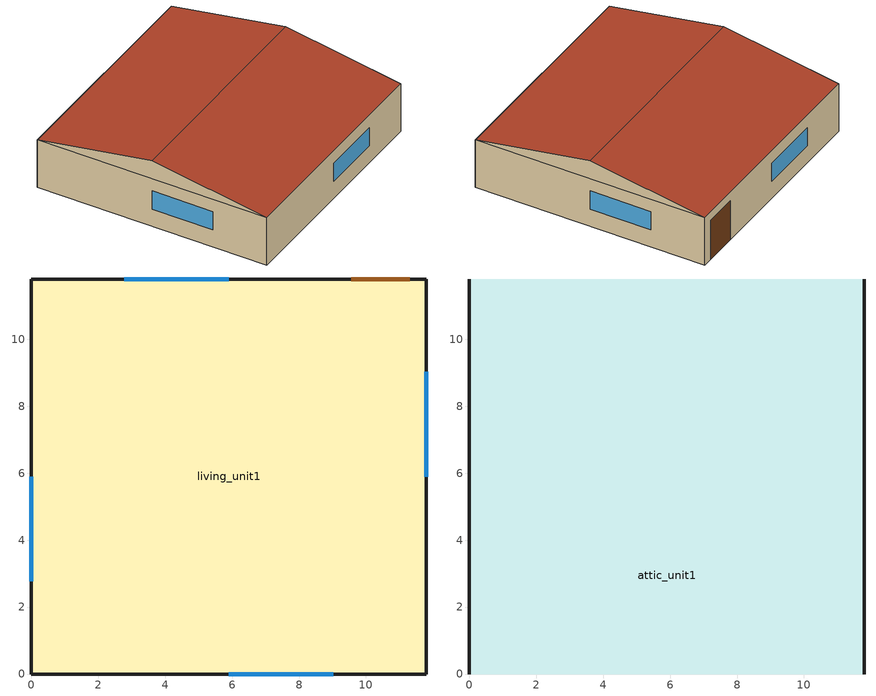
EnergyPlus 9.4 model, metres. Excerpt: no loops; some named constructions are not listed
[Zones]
living_unit1
 floor ground (Interior Floor): 0,0 0,11.8 11.8,11.8 11.8,0 z0.12
 wall outside (Exterior Wall): 0,0 11.8,0 11.8,11.8 0,11.8 0,0 z0.12:2.7
 window (Exterior Window): 5.9,0 9.03,0 / 5.9,11.8 2.78,11.8 / 11.8,5.9 11.8,9.03 / 0,5.9 0,2.78 z1.04:2.04
 door (Exterior Door): 11.3,11.8 9.56,11.8 z0.12:2.26
 ceiling to attic_unit1 (Interior Ceiling): 0,0 11.8,0 11.8,11.8 0,11.8 z2.7
attic_unit1
 wall outside (Gable_end): 11.8,0,2.7 11.8,11.8,2.7 11.8,5.9,3.7; 0,11.8,2.7 0,0,2.7 0,5.9,3.7
 roof outside (Exterior Roof): 0,0,2.7 11.8,0,2.7 11.8,5.9,3.7 0,5.9,3.7; 11.8,11.8,2.7 0,11.8,2.7 0,5.9,3.7 11.8,5.9,3.7
[Schedule:Day:List]
Week35Day3CooktopSch; Week39Day0CooktopSch; Week41Day1CooktopSch: No, 15, 0, 0, 0, 0, 0, 0, 0, 0, 0, 0, 0, 0, 0, 0, 0, 0, 0, 0, 0, 0, 0, 0, 0, 0, 0, 0, 0, 0, 0, 0, 0, 0, 0, 0, 0, 0, 0, 0, 0, 0, 0, 0, 0, 0, 0, 0, 0, 0, 0, 0, 0, 0, 0, 0, 0, 0, 0, 0, 0, 0, 0, 0, 0, 0, 0, 0, 0, 1, 0, 0, 0, 0, 0, 0, 0, 0, 0, 0, 0, 0, 0, 0, 0, 0, 0, 0, 0, 0, 0, 0, 0, 0, 0, 0, 0, 0
Week35Day4CooktopSch; Week39Day3CooktopSch: No, 15, 0, 0, 0, 0, 0, 0, 0, 0, 0, 0, 0, 0, 0, 0, 0, 0, 0, 0, 0, 0, 0, 0, 0, 0, 1, 0, 0, 0, 0, 0, 0, 0, 0, 0, 0, 0, 0, 0, 0, 0, 0, 0, 0, 0, 0, 0, 0, 0, 0, 0, 0, 0, 0, 0, 0, 0, 0, 0, 0, 0, 0, 0, 0, 0, 0, 0, 0, 0, 0, 0, 0, 0, 0, 0, 0, 0, 0, 0, 0, 0, 0, 0, 0, 0, 0, 0, 0, 0, 0, 0, 0, 0, 0, 0, 0, 0
Week35Day5CooktopSch; Week37Day5CooktopSch; Week39Day6CooktopSch; Week44Day0CooktopSch; Week48Day3CooktopSch: No, 15, 0, 0, 0, 0, 0, 0, 0, 0, 0, 0, 0, 0, 0, 0, 0, 0, 0, 0, 0, 0, 0, 0, 0, 0, 0, 0, 0, 0, 0, 0, 1, 0, 0, 0, 0, 0, 0, 0, 0, 0, 0, 0, 0, 0, 0, 0, 0, 0, 0, 0, 0, 0, 0, 0, 0, 0, 0, 0, 0, 0, 0, 0, 0, 0, 0, 0, 0, 0, 0, 0, 0, 0, 0, 0, 0, 0, 0, 0, 0, 0, 0, 0, 0, 0, 0, 0, 0, 0, 0, 0, 0, 0, 0, 0, 0, 0
Week36Day0CooktopSch: No, 15, 0, 0, 0, 0, 0, 0, 0, 0, 0, 0, 0, 0, 0, 0, 0, 0, 0, 0, 0, 0, 0, 0, 0, 0, 0, 0, 0, 0, 0, 0, 0, 0, 0, 0, 0, 0, 0, 0, 0, 0, 0, 0, 0, 0, 0, 0, 0, 0, 0, 0, 0, 0, 0, 0, 0, 0, 0, 0, 0, 0, 0, 0, 0, 0, 0, 0, 0, 0, 0, 0, 0, 0, 1, 1, 0, 0, 1, 1, 0, 0, 0, 0, 0, 0, 0, 0, 0, 0, 0, 0, 0, 0, 0, 0, 0, 0
Week36Day2CooktopSch: No, 15, 0, 0, 0, 0, 0, 0, 0, 0, 0, 0, 0, 0, 0, 0, 0, 0, 0, 0, 0, 0, 0, 0, 0, 0, 0, 0, 0, 0, 0, 0, 0, 0, 0, 0, 0, 0, 0, 0, 0, 0, 0, 0, 0, 0, 0, 0, 0, 0, 0, 0, 0, 0, 0, 0, 0, 0, 0, 0, 0, 0, 0, 0, 0, 0, 0, 0, 0, 0, 0, 0, 0, 0, 0, 1, 1, 0, 0, 0, 0, 0, 0, 0, 0, 0, 0, 0, 0, 0, 0, 0, 0, 0, 0, 0, 0, 0
Week37Day1CooktopSch; Week48Day1CooktopSch: No, 15, 0, 0, 0, 0, 0, 0, 0, 0, 0, 0, 0, 0, 0, 0, 0, 0, 0, 0, 0, 0, 0, 0, 0, 0, 0, 1, 0, 0, 0, 0, 0, 0, 0, 0, 0, 0, 0, 0, 0, 0, 0, 0, 0, 0, 0, 0, 0, 0, 0, 0, 0, 0, 0, 0, 0, 0, 0, 0, 0, 0, 0, 0, 0, 0, 0, 0, 0, 0, 0, 0, 0, 0, 0, 0, 0, 0, 0, 0, 0, 0, 0, 0, 0, 0, 0, 0, 0, 0, 0, 0, 0, 0, 0, 0, 0, 0
Week37Day2CooktopSch; Week45Day6CooktopSch: No, 15, 0, 0, 0, 0, 0, 0, 0, 0, 0, 0, 0, 0, 0, 0, 0, 0, 0, 0, 0, 0, 0, 0, 0, 0, 0, 0, 0, 0, 0, 0, 0, 0, 0, 0, 0, 0, 0, 0, 0, 0, 0, 0, 1, 0, 0, 0, 0, 0, 0, 0, 0, 0, 0, 0, 0, 0, 0, 0, 0, 0, 0, 0, 0, 0, 0, 0, 0, 0, 0, 0, 0, 0, 0, 0, 0, 0, 0, 0, 0, 0, 0, 0, 0, 0, 0, 0, 0, 0, 0, 0, 0, 0, 0, 0, 0, 0
Week38Day0CooktopSch: No, 15, 0, 0, 0, 0, 0, 0, 0, 0, 0, 0, 0, 0, 0, 0, 0, 0, 0, 0, 0, 0, 0, 0, 0, 0, 0, 0, 0, 0, 1, 0, 0, 0, 0, 0, 0, 0, 0, 0, 0, 0, 0, 0, 0, 0, 0, 0, 0, 0, 0, 0, 0, 0, 0, 0, 0, 0, 0, 0, 0, 0, 0, 0, 0, 0, 0, 0, 0, 0, 0, 0, 0, 0, 0, 0, 1, 1, 0, 0, 0, 0, 0, 0, 0, 0, 0, 0, 0, 0, 0, 0, 0, 0, 0, 0, 0, 0
Week38Day1CooktopSch: No, 15, 0, 0, 0, 0, 0, 0, 0, 0, 0, 0, 0, 0, 0, 0, 0, 0, 0, 0, 0, 0, 0, 0, 0, 0, 0, 0, 0, 0, 0, 0, 0, 0, 0, 0, 0, 0, 0, 0, 0, 0, 1, 0, 0, 0, 0, 0, 0, 0, 0, 0, 0, 0, 0, 0, 0, 0, 0, 0, 0, 0, 0, 0, 0, 0, 0, 0, 0, 0, 0, 0, 0, 0, 0, 0, 0, 0, 0, 0, 0, 0, 0, 0, 0, 0, 0, 0, 0, 0, 0, 0, 0, 0, 0, 0, 0, 0
Week38Day3CooktopSch; Week51Day0CooktopSch: No, 15, 0, 0, 0, 0, 0, 0, 0, 0, 0, 0, 0, 0, 0, 0, 0, 0, 0, 0, 0, 0, 0, 0, 0, 0, 0, 0, 0, 0, 0, 0, 0, 0, 0, 0, 0, 0, 0, 0, 0, 0, 0, 0, 0, 0, 0, 0, 0, 0, 0, 0, 0, 0, 0, 0, 0, 0, 0, 0, 0, 0, 0, 0, 0, 0, 0, 0, 0, 0, 1, 1, 0, 0, 0, 0, 0, 0, 0, 0, 0, 0, 0, 0, 0, 0, 0, 0, 0, 0, 0, 0, 0, 0, 0, 0, 0, 0
Week38Day4CooktopSch; Week43Day2CooktopSch: No, 15, 0, 0, 0, 0, 0, 0, 0, 0, 0, 0, 0, 0, 0, 0, 0, 0, 0, 0, 0, 0, 0, 0, 0, 0, 0, 0, 0, 0, 0, 0, 0, 0, 0, 0, 0, 0, 0, 0, 0, 0, 0, 0, 0, 0, 0, 0, 0, 0, 0, 0, 0, 0, 0, 0, 0, 0, 0, 0, 0, 0, 0, 0, 0, 0, 0, 0, 0, 0, 0, 0, 0, 0, 0, 0, 1, 1, 0, 0, 0, 0, 0, 0, 0, 0, 0, 0, 0, 0, 0, 0, 0, 0, 0, 0, 0, 0
Week38Day5CooktopSch: No, 15, 0, 0, 0, 0, 0, 0, 0, 0, 0, 0, 0, 0, 0, 0, 0, 0, 0, 0, 0, 0, 0, 0, 0, 0, 0, 0, 0, 0, 0, 0, 0, 0, 0, 0, 0, 0, 0, 0, 0, 0, 0, 0, 0, 0, 0, 0, 0, 0, 0, 0, 0, 0, 0, 0, 0, 0, 0, 0, 0, 0, 0, 0, 0, 0, 0, 0, 0, 0, 1, 1, 0, 0, 0, 1, 1, 0, 0, 0, 0, 0, 0, 0, 0, 0, 0, 0, 0, 0, 0, 0, 0, 0, 0, 0, 0, 0
Week38Day6CooktopSch: No, 15, 0, 0, 0, 0, 0, 0, 0, 0, 0, 0, 0, 0, 0, 0, 0, 0, 0, 0, 0, 0, 0, 0, 0, 0, 0, 0, 0, 0, 0, 0, 0, 0, 0, 0, 0, 0, 0, 0, 0, 0, 0, 0, 0, 0, 0, 0, 0, 1, 0, 0, 0, 0, 0, 0, 0, 0, 0, 0, 0, 0, 0, 0, 0, 0, 0, 0, 0, 0, 0, 0, 0, 0, 0, 0, 0, 0, 0, 0, 0, 0, 0, 0, 0, 0, 0, 0, 0, 0, 0, 0, 0, 0, 0, 0, 0, 0
Week39Day4CooktopSch: No, 15, 0, 0, 0, 0, 0, 0, 0, 0, 0, 0, 0, 0, 0, 0, 0, 0, 0, 0, 0, 0, 0, 0, 0, 0, 0, 0, 0, 0, 0, 0, 0, 0, 0, 0, 0, 0, 0, 0, 0, 0, 0, 0, 0, 0, 0, 0, 0, 0, 0, 0, 0, 0, 0, 0, 0, 0, 0, 0, 0, 0, 0, 0, 0, 0, 0, 0, 0, 0, 0, 0, 1, 1, 0, 0, 0, 0, 0, 0, 0, 0, 0, 0, 0, 0, 0, 0, 0, 0, 0, 0, 0, 0, 0, 0, 0, 0
Week39Day5CooktopSch: No, 15, 0, 0, 0, 0, 0, 0, 0, 0, 0, 0, 0, 0, 0, 0, 0, 0, 0, 0, 0, 0, 0, 0, 0, 0, 0, 1, 0, 0, 0, 0, 1, 0, 0, 0, 0, 0, 0, 0, 0, 0, 0, 0, 0, 0, 0, 0, 0, 0, 0, 0, 0, 0, 0, 0, 0, 0, 0, 0, 0, 0, 0, 0, 0, 0, 0, 0, 0, 0, 0, 0, 0, 0, 0, 0, 1, 1, 0, 0, 0, 0, 0, 0, 0, 0, 0, 0, 0, 0, 0, 0, 0, 0, 0, 0, 0, 0
Week40Day1CooktopSch: No, 15, 0, 0, 0, 0, 0, 0, 0, 0, 0, 0, 0, 0, 0, 0, 0, 0, 0, 0, 0, 0, 0, 0, 0, 0, 0, 0, 0, 0, 0, 0, 0, 0, 0, 0, 0, 0, 0, 0, 0, 0, 0, 0, 0, 0, 1, 0, 0, 0, 0, 0, 0, 0, 0, 0, 0, 0, 0, 0, 0, 0, 0, 0, 0, 0, 0, 0, 0, 0, 0, 0, 1, 1, 0, 0, 1, 1, 0, 0, 0, 0, 0, 0, 0, 0, 0, 0, 0, 0, 0, 0, 0, 0, 0, 0, 0, 0
Week40Day2CooktopSch: No, 15, 0, 0, 0, 0, 0, 0, 0, 0, 0, 0, 0, 0, 0, 0, 0, 0, 0, 0, 0, 0, 0, 0, 0, 0, 0, 0, 0, 0, 1, 0, 1, 0, 0, 0, 0, 0, 0, 0, 0, 0, 0, 0, 0, 0, 1, 0, 0, 0, 0, 0, 0, 0, 0, 0, 0, 0, 0, 0, 0, 0, 0, 0, 0, 0, 0, 0, 0, 0, 0, 0, 0, 0, 0, 0, 0, 0, 0, 0, 0, 0, 0, 0, 0, 0, 0, 0, 0, 0, 0, 0, 0, 0, 0, 0, 0, 0
Week40Day3CooktopSch; Week40Day6CooktopSch: No, 15, 0, 0, 0, 0, 0, 0, 0, 0, 0, 0, 0, 0, 0, 0, 0, 0, 0, 0, 0, 0, 0, 0, 0, 0, 0, 0, 0, 0, 0, 0, 0, 0, 0, 0, 0, 0, 0, 0, 0, 0, 0, 0, 0, 0, 0, 0, 0, 0, 0, 0, 0, 0, 0, 0, 0, 0, 0, 0, 0, 0, 0, 0, 0, 0, 0, 0, 1, 0, 0, 0, 0, 0, 0, 0, 0, 0, 0, 0, 0, 0, 0, 0, 0, 0, 0, 0, 0, 0, 0, 0, 0, 0, 0, 0, 0, 0
Week40Day4CooktopSch: No, 15, 0, 0, 0, 0, 0, 0, 0, 0, 0, 0, 0, 0, 0, 0, 0, 0, 0, 0, 0, 0, 0, 0, 0, 0, 0, 0, 0, 0, 0, 0, 0, 0, 1, 0, 0, 0, 0, 0, 0, 0, 0, 0, 0, 0, 0, 0, 0, 0, 0, 0, 0, 0, 0, 0, 0, 0, 0, 0, 0, 0, 0, 0, 0, 0, 0, 0, 0, 0, 0, 1, 1, 0, 0, 0, 0, 0, 0, 0, 0, 0, 0, 0, 0, 0, 0, 0, 0, 0, 0, 0, 0, 0, 0, 0, 0, 0
Week41Day3CooktopSch: No, 15, 0, 0, 0, 0, 0, 0, 0, 0, 0, 0, 0, 0, 0, 0, 0, 0, 0, 0, 0, 0, 0, 0, 0, 0, 0, 0, 0, 0, 0, 0, 0, 0, 0, 0, 0, 0, 0, 0, 0, 0, 0, 0, 0, 0, 0, 0, 0, 0, 0, 0, 0, 0, 0, 0, 0, 0, 0, 0, 0, 0, 0, 0, 1, 0, 0, 0, 0, 0, 0, 0, 0, 0, 0, 0, 0, 0, 0, 0, 0, 0, 0, 0, 0, 0, 0, 0, 0, 0, 0, 0, 0, 0, 0, 0, 0, 0
Week41Day5CooktopSch; Week49Day1CooktopSch; Week50Day4CooktopSch; Week3Day2OvenSch; Week4Day1OvenSch; Week32Day4OvenSch: No, 15, 0, 0, 0, 0, 0, 0, 0, 0, 0, 0, 0, 0, 0, 0, 0, 0, 0, 0, 0, 0, 0, 0, 0, 0, 0, 0, 0, 0, 1, 0, 0, 0, 0, 0, 0, 0, 0, 0, 0, 0, 0, 0, 0, 0, 0, 0, 0, 0, 0, 0, 0, 0, 0, 0, 0, 0, 0, 0, 0, 0, 0, 0, 0, 0, 0, 0, 0, 0, 0, 0, 0, 0, 0, 0, 0, 0, 0, 0, 0, 0, 0, 0, 0, 0, 0, 0, 0, 0, 0, 0, 0, 0, 0, 0, 0, 0
Week42Day1CooktopSch: No, 15, 0, 0, 0, 0, 0, 0, 0, 0, 0, 0, 0, 0, 0, 0, 0, 0, 0, 0, 0, 0, 0, 0, 0, 0, 0, 1, 0, 0, 0, 0, 0, 0, 0, 0, 0, 0, 0, 0, 0, 0, 0, 0, 0, 0, 0, 0, 0, 0, 0, 0, 0, 0, 0, 0, 0, 0, 0, 0, 0, 0, 0, 0, 0, 0, 0, 0, 0, 0, 0, 0, 0, 0, 0, 1, 1, 0, 0, 0, 0, 0, 0, 0, 0, 0, 0, 0, 0, 0, 0, 0, 0, 0, 0, 0, 0, 0
Week42Day2CooktopSch; Week0Day6OvenSch; Week11Day0OvenSch; Week25Day4OvenSch; Week27Day6OvenSch; Week42Day3OvenSch; Week44Day6OvenSch: No, 15, 0, 0, 0, 0, 0, 0, 0, 0, 0, 0, 0, 0, 0, 0, 0, 0, 0, 0, 0, 0, 0, 0, 0, 0, 0, 0, 0, 0, 0, 0, 0, 0, 0, 0, 0, 0, 1, 0, 0, 0, 0, 0, 0, 0, 0, 0, 0, 0, 0, 0, 0, 0, 0, 0, 0, 0, 0, 0, 0, 0, 0, 0, 0, 0, 0, 0, 0, 0, 0, 0, 0, 0, 0, 0, 0, 0, 0, 0, 0, 0, 0, 0, 0, 0, 0, 0, 0, 0, 0, 0, 0, 0, 0, 0, 0, 0
Week42Day3CooktopSch: No, 15, 0, 0, 0, 0, 0, 0, 0, 0, 0, 0, 0, 0, 0, 0, 0, 0, 0, 0, 0, 0, 0, 0, 0, 0, 0, 0, 0, 0, 0, 1, 0, 0, 0, 0, 0, 0, 0, 0, 0, 0, 0, 0, 0, 0, 0, 0, 0, 0, 0, 0, 0, 0, 0, 0, 0, 0, 0, 0, 0, 0, 0, 0, 0, 0, 0, 0, 0, 0, 0, 1, 1, 0, 0, 0, 0, 0, 0, 0, 0, 0, 0, 0, 0, 0, 0, 0, 0, 0, 0, 0, 0, 0, 0, 0, 0, 0
Week42Day5CooktopSch: No, 15, 0, 0, 0, 0, 0, 0, 0, 0, 0, 0, 0, 0, 0, 0, 0, 0, 0, 0, 0, 0, 0, 0, 0, 0, 0, 0, 0, 0, 0, 0, 0, 0, 0, 0, 0, 0, 0, 0, 0, 0, 0, 0, 0, 0, 0, 0, 0, 0, 0, 1, 0, 0, 0, 0, 0, 0, 0, 0, 0, 0, 0, 0, 0, 0, 0, 0, 0, 0, 0, 0, 0, 0, 0, 0, 0, 0, 0, 0, 0, 0, 0, 0, 0, 0, 0, 0, 0, 0, 0, 0, 0, 0, 0, 0, 0, 0
Week42Day6CooktopSch; Week43Day5CooktopSch: No, 15, 0, 0, 0, 0, 0, 0, 0, 0, 0, 0, 0, 0, 0, 0, 0, 0, 0, 0, 0, 0, 0, 0, 0, 0, 0, 0, 0, 0, 0, 0, 0, 0, 0, 0, 0, 0, 0, 0, 0, 0, 0, 0, 0, 0, 0, 0, 0, 0, 0, 0, 0, 0, 0, 0, 0, 0, 0, 0, 0, 0, 0, 0, 0, 0, 0, 1, 0, 0, 0, 0, 0, 0, 0, 0, 0, 0, 0, 0, 0, 0, 0, 0, 0, 0, 0, 0, 0, 0, 0, 0, 0, 0, 0, 0, 0, 0
Week43Day0CooktopSch; Week7Day3OvenSch: No, 15, 0, 0, 0, 0, 0, 0, 0, 0, 0, 0, 0, 0, 0, 0, 0, 0, 0, 0, 0, 0, 0, 0, 0, 0, 0, 0, 0, 0, 0, 0, 0, 0, 0, 0, 0, 0, 0, 0, 0, 0, 0, 0, 0, 0, 0, 0, 0, 0, 0, 0, 0, 0, 0, 0, 0, 0, 1, 0, 0, 0, 0, 0, 0, 0, 0, 0, 0, 0, 0, 0, 0, 0, 0, 0, 0, 0, 0, 0, 0, 0, 0, 0, 0, 0, 0, 0, 0, 0, 0, 0, 0, 0, 0, 0, 0, 0
Week43Day1CooktopSch: No, 15, 0, 0, 0, 0, 0, 0, 0, 0, 0, 0, 0, 0, 0, 0, 0, 0, 0, 0, 0, 0, 0, 0, 0, 0, 0, 0, 0, 0, 1, 0, 0, 0, 0, 0, 0, 0, 0, 0, 0, 0, 0, 0, 0, 0, 0, 0, 0, 0, 0, 0, 0, 0, 0, 0, 0, 0, 0, 0, 0, 0, 0, 0, 0, 0, 0, 0, 0, 0, 0, 0, 0, 0, 0, 0, 0, 0, 0, 1, 1, 0, 0, 0, 0, 0, 0, 0, 0, 0, 0, 0, 0, 0, 0, 0, 0, 0
Week43Day3CooktopSch; Week44Day4CooktopSch: No, 15, 0, 0, 0, 0, 0, 0, 0, 0, 0, 0, 0, 0, 0, 0, 0, 0, 0, 0, 0, 0, 0, 0, 0, 0, 0, 0, 0, 0, 0, 0, 0, 0, 0, 0, 0, 0, 0, 0, 0, 0, 0, 0, 0, 0, 0, 0, 0, 0, 0, 0, 0, 0, 0, 0, 0, 0, 0, 0, 0, 0, 0, 0, 0, 0, 0, 0, 0, 0, 0, 0, 0, 0, 0, 0, 0, 0, 0, 0, 1, 1, 0, 0, 0, 0, 0, 0, 0, 0, 0, 0, 0, 0, 0, 0, 0, 0
Week44Day6CooktopSch: No, 15, 0, 0, 0, 0, 0, 0, 0, 0, 0, 0, 0, 0, 0, 0, 0, 0, 0, 0, 0, 0, 0, 0, 0, 0, 0, 0, 0, 0, 0, 0, 0, 0, 0, 0, 0, 0, 0, 0, 0, 0, 0, 0, 0, 0, 0, 0, 0, 0, 0, 0, 0, 0, 0, 0, 0, 0, 0, 0, 0, 0, 0, 0, 0, 0, 0, 0, 0, 0, 0, 0, 0, 0, 0, 0, 0, 1, 1, 0, 0, 0, 0, 0, 0, 0, 0, 0, 0, 0, 0, 0, 0, 0, 0, 0, 0, 0
Week45Day2CooktopSch: No, 15, 0, 0, 0, 0, 0, 0, 0, 0, 0, 0, 0, 0, 0, 0, 0, 0, 0, 0, 0, 0, 0, 0, 0, 0, 0, 0, 0, 0, 0, 0, 0, 0, 0, 0, 0, 0, 0, 0, 0, 0, 0, 0, 0, 0, 0, 0, 0, 0, 0, 0, 0, 0, 0, 0, 0, 0, 0, 0, 0, 0, 0, 0, 0, 0, 0, 0, 0, 0, 0, 0, 1, 1, 0, 0, 1, 1, 1, 1, 0, 0, 0, 0, 0, 0, 0, 0, 0, 0, 0, 0, 0, 0, 0, 0, 0, 0
Week45Day3CooktopSch; Week47Day6CooktopSch: No, 15, 0, 0, 0, 0, 0, 0, 0, 0, 0, 0, 0, 0, 0, 0, 0, 0, 0, 0, 0, 0, 0, 0, 0, 0, 0, 0, 0, 0, 0, 0, 0, 0, 0, 0, 0, 0, 0, 0, 0, 0, 0, 0, 0, 0, 0, 0, 0, 0, 0, 0, 0, 0, 0, 0, 0, 0, 0, 0, 0, 0, 0, 0, 0, 0, 0, 0, 0, 0, 0, 0, 0, 1, 1, 0, 0, 0, 0, 0, 0, 0, 0, 0, 0, 0, 0, 0, 0, 0, 0, 0, 0, 0, 0, 0, 0, 0
Week45Day4CooktopSch: No, 15, 0, 0, 0, 0, 0, 0, 0, 0, 0, 0, 0, 0, 0, 0, 0, 0, 0, 0, 0, 0, 0, 0, 0, 0, 0, 0, 0, 1, 1, 0, 0, 0, 0, 0, 0, 0, 0, 0, 0, 0, 0, 0, 0, 0, 0, 0, 0, 0, 0, 0, 0, 0, 0, 0, 0, 0, 0, 0, 0, 0, 0, 0, 0, 0, 0, 0, 0, 0, 0, 0, 0, 0, 0, 0, 0, 0, 0, 0, 0, 0, 0, 0, 0, 0, 0, 0, 0, 0, 0, 0, 0, 0, 0, 0, 0, 0
Week45Day5CooktopSch: No, 15, 0, 0, 0, 0, 0, 0, 0, 0, 0, 0, 0, 0, 0, 0, 0, 0, 0, 0, 1, 0, 0, 0, 0, 0, 0, 0, 0, 0, 0, 0, 0, 0, 0, 0, 0, 0, 0, 0, 0, 0, 0, 0, 0, 0, 0, 0, 0, 0, 0, 0, 0, 0, 0, 0, 0, 0, 0, 0, 0, 0, 0, 0, 0, 0, 0, 0, 0, 0, 0, 0, 0, 0, 0, 0, 0, 0, 0, 0, 0, 0, 0, 0, 0, 0, 0, 0, 0, 0, 0, 0, 0, 0, 0, 0, 0, 0
Week46Day0CooktopSch: No, 15, 0, 0, 0, 0, 0, 0, 0, 0, 0, 0, 0, 0, 0, 0, 0, 0, 0, 0, 0, 0, 0, 0, 0, 0, 0, 0, 0, 0, 0, 0, 0, 0, 0, 0, 0, 0, 0, 0, 0, 0, 0, 0, 0, 0, 0, 0, 0, 0, 0, 0, 0, 0, 0, 0, 0, 0, 0, 0, 0, 0, 0, 0, 0, 0, 0, 0, 0, 0, 0, 0, 0, 0, 0, 0, 0, 0, 0, 0, 0, 1, 1, 0, 0, 0, 0, 0, 0, 0, 0, 0, 0, 0, 0, 0, 0, 0
Week46Day1CooktopSch: No, 15, 0, 0, 0, 0, 0, 0, 0, 0, 0, 0, 0, 0, 0, 0, 0, 0, 0, 0, 0, 0, 0, 0, 0, 0, 0, 0, 0, 0, 0, 0, 0, 0, 0, 0, 1, 0, 0, 0, 0, 0, 0, 0, 0, 0, 0, 0, 0, 0, 0, 0, 0, 0, 0, 0, 0, 0, 0, 0, 0, 0, 0, 0, 0, 0, 0, 0, 0, 0, 0, 0, 0, 0, 0, 1, 1, 1, 1, 0, 0, 0, 0, 0, 0, 0, 0, 0, 0, 0, 0, 0, 0, 0, 0, 0, 0, 0
Week46Day3CooktopSch: No, 15, 0, 0, 0, 0, 0, 0, 0, 0, 0, 0, 0, 0, 0, 0, 0, 0, 0, 0, 0, 0, 0, 0, 0, 0, 0, 0, 0, 0, 0, 0, 0, 0, 0, 0, 1, 0, 0, 0, 0, 0, 0, 0, 0, 0, 0, 0, 0, 0, 0, 0, 0, 0, 0, 0, 0, 0, 0, 0, 0, 0, 0, 0, 0, 0, 0, 0, 1, 0, 0, 0, 0, 0, 0, 0, 0, 0, 0, 0, 0, 0, 0, 0, 0, 0, 0, 0, 0, 0, 0, 0, 0, 0, 0, 0, 0, 0
Week46Day4CooktopSch; Week29Day5OvenSch; Week31Day6OvenSch; Week32Day5OvenSch: No, 15, 0, 0, 0, 0, 0, 0, 0, 0, 0, 0, 0, 0, 0, 0, 0, 0, 0, 0, 0, 0, 0, 0, 0, 0, 0, 0, 0, 0, 0, 0, 0, 0, 0, 0, 0, 0, 0, 0, 0, 0, 0, 0, 0, 0, 0, 0, 0, 0, 1, 0, 0, 0, 0, 0, 0, 0, 0, 0, 0, 0, 0, 0, 0, 0, 0, 0, 0, 0, 0, 0, 0, 0, 0, 0, 0, 0, 0, 0, 0, 0, 0, 0, 0, 0, 0, 0, 0, 0, 0, 0, 0, 0, 0, 0, 0, 0
Week47Day0CooktopSch: No, 15, 0, 0, 0, 0, 0, 0, 0, 0, 0, 0, 0, 0, 0, 0, 0, 0, 0, 0, 0, 0, 0, 0, 0, 0, 1, 0, 0, 0, 0, 0, 0, 0, 0, 0, 0, 0, 1, 0, 0, 0, 0, 0, 0, 0, 0, 0, 0, 0, 0, 0, 0, 0, 0, 0, 0, 0, 0, 0, 0, 0, 0, 0, 0, 0, 0, 0, 0, 0, 0, 0, 0, 0, 0, 0, 0, 0, 0, 0, 0, 0, 0, 0, 0, 0, 0, 0, 0, 0, 0, 0, 0, 0, 0, 0, 0, 0
Week47Day1CooktopSch: No, 15, 0, 0, 0, 0, 0, 0, 0, 0, 0, 0, 0, 0, 0, 0, 0, 0, 0, 0, 0, 0, 0, 0, 0, 0, 0, 0, 0, 0, 0, 0, 0, 0, 0, 0, 0, 0, 0, 0, 0, 0, 0, 0, 0, 0, 0, 0, 0, 1, 0, 0, 0, 0, 0, 0, 0, 0, 0, 0, 0, 0, 0, 0, 0, 0, 0, 0, 0, 0, 1, 1, 0, 0, 0, 0, 0, 0, 0, 0, 0, 0, 0, 0, 0, 0, 0, 0, 0, 0, 0, 0, 0, 0, 0, 0, 0, 0
Week47Day3CooktopSch; Week51Day2CooktopSch: No, 15, 0, 0, 0, 0, 0, 0, 0, 0, 0, 0, 0, 0, 0, 0, 0, 0, 0, 0, 0, 0, 0, 0, 0, 0, 0, 0, 0, 0, 0, 0, 0, 0, 0, 0, 0, 0, 0, 0, 0, 0, 0, 0, 0, 0, 0, 0, 0, 0, 0, 0, 0, 0, 0, 0, 0, 0, 0, 0, 0, 0, 0, 0, 0, 0, 0, 0, 0, 0, 0, 0, 0, 0, 1, 1, 0, 0, 0, 0, 0, 0, 0, 0, 0, 0, 0, 0, 0, 0, 0, 0, 0, 0, 0, 0, 0, 0
Week47Day4CooktopSch: No, 15, 0, 0, 0, 0, 0, 0, 0, 0, 0, 0, 0, 0, 0, 0, 0, 0, 0, 0, 0, 0, 0, 0, 0, 0, 0, 0, 0, 0, 0, 0, 0, 0, 0, 0, 1, 0, 0, 0, 0, 0, 0, 0, 0, 0, 0, 0, 0, 0, 0, 0, 1, 0, 0, 0, 0, 0, 0, 0, 0, 0, 0, 0, 0, 0, 1, 0, 0, 0, 0, 0, 0, 0, 0, 0, 0, 0, 0, 0, 0, 0, 0, 0, 0, 0, 0, 0, 0, 0, 0, 0, 0, 0, 0, 0, 0, 0
Week47Day5CooktopSch: No, 15, 0, 0, 0, 0, 0, 0, 0, 0, 0, 0, 0, 0, 0, 0, 0, 0, 0, 0, 0, 0, 0, 0, 0, 0, 0, 0, 0, 0, 0, 0, 0, 0, 0, 0, 0, 0, 0, 0, 0, 0, 0, 0, 0, 0, 0, 0, 1, 0, 0, 0, 0, 0, 0, 0, 0, 0, 0, 0, 0, 0, 0, 0, 0, 0, 0, 0, 0, 0, 0, 0, 0, 0, 0, 0, 0, 0, 0, 0, 0, 0, 0, 0, 0, 0, 0, 0, 0, 0, 0, 0, 0, 0, 0, 0, 0, 0
Week48Day0CooktopSch: No, 15, 0, 0, 0, 0, 0, 0, 0, 0, 0, 0, 0, 0, 0, 0, 0, 0, 0, 0, 0, 0, 0, 0, 0, 0, 0, 0, 0, 0, 0, 0, 0, 0, 1, 0, 0, 0, 0, 0, 0, 0, 0, 0, 0, 0, 0, 0, 0, 0, 0, 0, 0, 0, 0, 0, 0, 0, 0, 0, 0, 0, 0, 0, 0, 0, 0, 0, 0, 0, 1, 1, 0, 0, 0, 0, 0, 0, 0, 0, 0, 0, 0, 0, 0, 0, 0, 0, 0, 0, 0, 0, 0, 0, 0, 0, 0, 0
Week48Day5CooktopSch: No, 15, 0, 0, 0, 0, 0, 0, 0, 0, 0, 0, 0, 0, 0, 0, 0, 0, 0, 0, 0, 0, 0, 0, 0, 0, 0, 0, 0, 0, 0, 0, 0, 0, 0, 0, 0, 0, 0, 0, 0, 0, 0, 0, 0, 0, 0, 0, 0, 0, 0, 0, 0, 0, 0, 0, 0, 0, 0, 0, 0, 0, 0, 0, 0, 0, 0, 0, 0, 0, 0, 0, 0, 0, 0, 0, 0, 0, 1, 1, 0, 0, 0, 0, 0, 0, 0, 0, 0, 0, 0, 0, 0, 0, 0, 0, 0, 0
Week48Day6CooktopSch: No, 15, 0, 0, 0, 0, 0, 0, 0, 0, 0, 0, 0, 0, 0, 0, 0, 0, 0, 0, 0, 0, 0, 0, 0, 0, 0, 0, 0, 0, 0, 0, 0, 0, 0, 0, 0, 0, 0, 0, 0, 0, 0, 0, 0, 0, 0, 0, 0, 0, 0, 0, 1, 0, 0, 0, 0, 0, 0, 0, 0, 0, 0, 0, 0, 0, 0, 0, 0, 0, 0, 0, 0, 0, 0, 0, 0, 0, 1, 1, 0, 0, 0, 0, 0, 0, 0, 0, 0, 0, 0, 0, 0, 0, 0, 0, 0, 0
Week49Day0CooktopSch: No, 15, 0, 0, 0, 0, 0, 0, 0, 0, 0, 0, 0, 0, 0, 0, 0, 0, 0, 0, 0, 0, 0, 0, 0, 0, 0, 0, 0, 0, 1, 0, 0, 0, 0, 0, 0, 0, 0, 0, 0, 0, 0, 0, 0, 0, 0, 0, 0, 0, 0, 0, 0, 0, 0, 0, 0, 0, 0, 0, 0, 0, 0, 0, 0, 0, 0, 0, 0, 0, 0, 0, 1, 1, 1, 1, 0, 0, 0, 0, 0, 0, 0, 0, 0, 0, 0, 0, 0, 0, 0, 0, 0, 0, 0, 0, 0, 0
Week49Day2CooktopSch: No, 15, 0, 0, 0, 0, 0, 0, 0, 0, 0, 0, 0, 0, 0, 0, 0, 0, 0, 0, 0, 0, 0, 1, 0, 0, 0, 0, 0, 0, 0, 0, 0, 0, 0, 0, 0, 0, 0, 0, 0, 0, 0, 0, 0, 0, 0, 0, 0, 0, 0, 0, 0, 0, 0, 0, 0, 0, 0, 0, 0, 0, 0, 0, 0, 0, 0, 0, 0, 0, 0, 0, 0, 0, 0, 0, 0, 0, 0, 0, 0, 0, 0, 0, 0, 0, 0, 0, 0, 0, 0, 0, 0, 0, 0, 0, 0, 0
Week50Day0CooktopSch: No, 15, 0, 0, 0, 0, 0, 0, 0, 0, 0, 0, 0, 0, 0, 0, 0, 0, 0, 0, 0, 0, 0, 0, 0, 0, 0, 0, 0, 0, 0, 1, 0, 0, 0, 0, 0, 0, 0, 0, 0, 0, 0, 0, 0, 0, 0, 0, 0, 0, 1, 0, 0, 0, 1, 0, 0, 0, 0, 0, 0, 0, 0, 0, 0, 0, 0, 0, 0, 0, 0, 0, 1, 1, 0, 0, 0, 0, 1, 1, 0, 0, 0, 0, 0, 0, 0, 0, 0, 0, 0, 0, 0, 0, 0, 0, 0, 0
Week50Day1CooktopSch: No, 15, 0, 0, 0, 0, 0, 0, 0, 0, 0, 0, 0, 0, 0, 0, 0, 0, 0, 0, 0, 0, 0, 0, 0, 0, 0, 0, 0, 1, 0, 1, 0, 0, 0, 0, 0, 0, 0, 0, 0, 0, 0, 0, 0, 0, 0, 0, 0, 0, 0, 0, 0, 0, 0, 0, 0, 0, 0, 0, 0, 0, 0, 0, 0, 0, 0, 0, 0, 0, 0, 0, 0, 0, 0, 0, 0, 0, 0, 0, 0, 0, 0, 0, 0, 0, 0, 0, 0, 0, 0, 0, 0, 0, 0, 0, 0, 0
Week50Day2CooktopSch: No, 15, 0, 0, 0, 0, 0, 0, 0, 0, 0, 0, 0, 0, 0, 0, 0, 0, 0, 0, 0, 0, 0, 0, 0, 0, 0, 0, 0, 0, 0, 0, 0, 0, 0, 0, 0, 0, 0, 0, 0, 0, 0, 0, 0, 0, 0, 0, 0, 0, 0, 0, 0, 0, 0, 0, 0, 0, 0, 0, 0, 0, 0, 0, 0, 0, 0, 0, 0, 0, 0, 0, 0, 1, 1, 0, 0, 0, 0, 0, 0, 0, 0, 0, 0, 0, 0, 0, 0, 1, 1, 0, 0, 0, 0, 0, 0, 0
Week50Day3CooktopSch: No, 15, 0, 0, 0, 0, 0, 0, 0, 0, 0, 0, 0, 0, 0, 0, 0, 0, 0, 0, 0, 0, 0, 0, 0, 0, 0, 0, 0, 0, 0, 0, 1, 0, 0, 0, 0, 0, 0, 0, 0, 0, 0, 0, 0, 0, 0, 0, 0, 0, 0, 0, 0, 0, 0, 0, 0, 0, 0, 0, 0, 0, 0, 0, 0, 0, 0, 0, 0, 0, 0, 0, 0, 0, 0, 0, 0, 0, 0, 0, 0, 1, 1, 0, 0, 0, 0, 0, 0, 0, 0, 0, 0, 0, 0, 0, 0, 0
Week50Day5CooktopSch: No, 15, 0, 0, 0, 0, 0, 0, 0, 0, 0, 0, 0, 0, 0, 0, 0, 0, 0, 0, 0, 0, 0, 0, 0, 0, 0, 0, 0, 0, 0, 0, 0, 0, 0, 0, 0, 0, 0, 0, 0, 0, 0, 0, 0, 0, 0, 0, 0, 0, 0, 0, 0, 0, 0, 0, 0, 0, 0, 0, 0, 0, 0, 0, 0, 0, 0, 1, 0, 0, 0, 0, 0, 0, 0, 1, 1, 0, 0, 0, 0, 0, 0, 0, 0, 0, 0, 0, 0, 0, 0, 0, 0, 0, 0, 0, 0, 0
Week51Day1CooktopSch: No, 15, 0, 0, 0, 0, 0, 0, 0, 0, 0, 0, 0, 0, 0, 0, 0, 0, 0, 0, 0, 0, 0, 0, 0, 0, 0, 0, 0, 0, 1, 0, 0, 0, 0, 0, 0, 0, 1, 0, 0, 0, 0, 0, 0, 0, 0, 0, 0, 0, 0, 0, 0, 0, 0, 0, 0, 0, 0, 0, 0, 0, 0, 0, 0, 0, 1, 0, 0, 0, 0, 0, 0, 0, 0, 0, 0, 0, 0, 0, 0, 0, 0, 0, 0, 0, 0, 0, 0, 0, 0, 0, 0, 0, 0, 0, 0, 0
Week51Day4CooktopSch: No, 15, 0, 0, 0, 0, 0, 0, 0, 0, 0, 0, 0, 0, 0, 0, 0, 0, 0, 0, 0, 0, 0, 0, 0, 0, 0, 0, 0, 0, 0, 0, 0, 0, 0, 0, 0, 0, 0, 0, 0, 0, 0, 0, 0, 0, 0, 0, 0, 0, 0, 0, 0, 0, 0, 0, 0, 0, 0, 0, 0, 0, 0, 0, 0, 0, 0, 0, 0, 0, 0, 1, 1, 0, 0, 0, 0, 0, 0, 0, 0, 0, 0, 0, 0, 0, 0, 0, 0, 0, 0, 0, 0, 0, 0, 0, 0, 0
Week51Day6CooktopSch: No, 15, 0, 0, 0, 0, 0, 0, 0, 0, 0, 0, 0, 0, 0, 0, 0, 0, 0, 0, 0, 0, 0, 0, 0, 0, 0, 0, 0, 0, 0, 0, 1, 0, 0, 0, 0, 0, 0, 0, 0, 0, 0, 0, 0, 0, 0, 0, 0, 0, 0, 0, 0, 0, 0, 0, 0, 0, 0, 0, 0, 0, 0, 0, 0, 0, 0, 0, 0, 1, 0, 0, 0, 0, 0, 0, 0, 0, 0, 0, 0, 0, 0, 0, 0, 0, 0, 0, 0, 0, 0, 0, 0, 0, 0, 0, 0, 0
Week0Day2OvenSch; Week6Day5OvenSch; Week8Day0OvenSch; Week16Day0OvenSch; Week23Day1OvenSch; Week32Day2OvenSch; Week34Day4OvenSch; Week36Day2OvenSch; Week37Day2OvenSch; Week39Day4OvenSch; Week42Day2OvenSch; Week45Day3OvenSch; Week47Day3OvenSch: No, 15, 0, 0, 0, 0, 0, 0, 0, 0, 0, 0, 0, 0, 0, 0, 0, 0, 0, 0, 0, 0, 0, 0, 0, 0, 0, 0, 0, 0, 0, 0, 0, 0, 0, 0, 0, 0, 0, 0, 0, 0, 0, 0, 0, 0, 0, 0, 0, 0, 0, 0, 0, 0, 0, 0, 0, 0, 0, 0, 0, 0, 0, 0, 0, 0, 0, 0, 0, 0, 0, 0, 0, 0, 0, 0, 0, 0, 1, 1, 1, 0, 0, 0, 0, 0, 0, 0, 0, 0, 0, 0, 0, 0, 0, 0, 0, 0
Week0Day5OvenSch; Week23Day2OvenSch: No, 15, 0, 0, 0, 0, 0, 0, 0, 0, 0, 0, 0, 0, 0, 0, 0, 0, 0, 0, 0, 0, 0, 0, 0, 0, 0, 0, 0, 0, 0, 0, 0, 1, 0, 0, 0, 0, 0, 0, 0, 0, 0, 0, 0, 0, 0, 0, 0, 0, 0, 0, 0, 0, 0, 0, 0, 0, 0, 0, 0, 0, 0, 0, 0, 0, 0, 0, 0, 0, 0, 0, 0, 0, 0, 0, 0, 0, 0, 0, 0, 0, 0, 0, 0, 0, 0, 0, 0, 0, 0, 0, 0, 0, 0, 0, 0, 0
Week1Day6OvenSch; Week7Day1OvenSch; Week14Day6OvenSch; Week24Day1OvenSch; Week25Day1OvenSch; Week27Day0OvenSch; Week27Day4OvenSch; Week45Day4OvenSch; Week46Day4OvenSch; Week47Day2OvenSch: No, 15, 0, 0, 0, 0, 0, 0, 0, 0, 0, 0, 0, 0, 0, 0, 0, 0, 0, 0, 0, 0, 0, 0, 0, 0, 0, 0, 0, 0, 0, 0, 0, 0, 0, 0, 0, 0, 0, 0, 0, 0, 0, 0, 0, 0, 0, 0, 0, 0, 0, 0, 0, 0, 0, 0, 0, 0, 0, 0, 0, 0, 0, 0, 0, 0, 0, 0, 0, 0, 0, 0, 0, 0, 0, 0, 0, 0, 0, 1, 1, 1, 0, 0, 0, 0, 0, 0, 0, 0, 0, 0, 0, 0, 0, 0, 0, 0
Week3Day0OvenSch; Week11Day3OvenSch; Week15Day2OvenSch; Week16Day2OvenSch; Week19Day5OvenSch; Week33Day0OvenSch; Week36Day0OvenSch; Week36Day4OvenSch; Week43Day3OvenSch; Week47Day0OvenSch: No, 15, 0, 0, 0, 0, 0, 0, 0, 0, 0, 0, 0, 0, 0, 0, 0, 0, 0, 0, 0, 0, 0, 0, 0, 0, 0, 0, 0, 0, 0, 0, 0, 0, 0, 0, 0, 0, 0, 0, 0, 0, 0, 0, 0, 0, 0, 0, 0, 0, 0, 0, 0, 0, 0, 0, 0, 0, 0, 0, 0, 0, 0, 0, 0, 0, 0, 0, 0, 0, 0, 0, 0, 0, 0, 0, 0, 0, 0, 0, 0, 0, 1, 1, 1, 0, 0, 0, 0, 0, 0, 0, 0, 0, 0, 0, 0, 0
Week6Day2OvenSch: No, 15, 0, 0, 0, 0, 0, 0, 0, 0, 0, 0, 0, 0, 0, 0, 0, 0, 0, 0, 0, 0, 0, 0, 0, 0, 0, 0, 0, 0, 0, 0, 0, 0, 0, 0, 0, 0, 0, 0, 0, 0, 0, 0, 0, 0, 0, 0, 0, 0, 0, 0, 0, 0, 0, 0, 0, 0, 0, 0, 0, 0, 0, 0, 0, 0, 0, 0, 0, 0, 0, 0, 0, 0, 0, 0, 0, 1, 1, 1, 0, 0, 0, 0, 0, 0, 0, 0, 0, 0, 0, 0, 0, 0, 0, 0, 0, 0
Week9Day2OvenSch; Week9Day3OvenSch; Week19Day1OvenSch; Week27Day3OvenSch; Week37Day4OvenSch; Week38Day5OvenSch: No, 15, 0, 0, 0, 0, 0, 0, 0, 0, 0, 0, 0, 0, 0, 0, 0, 0, 0, 0, 0, 0, 0, 0, 0, 0, 0, 0, 0, 0, 0, 0, 0, 0, 0, 0, 0, 0, 0, 0, 0, 0, 0, 0, 0, 0, 0, 0, 0, 0, 0, 0, 0, 0, 0, 0, 0, 0, 0, 0, 0, 0, 0, 0, 0, 0, 0, 0, 0, 0, 0, 0, 0, 0, 0, 0, 0, 0, 0, 0, 0, 1, 1, 1, 0, 0, 0, 0, 0, 0, 0, 0, 0, 0, 0, 0, 0, 0
Week9Day4OvenSch; Week17Day4OvenSch; Week38Day4OvenSch: No, 15, 0, 0, 0, 0, 0, 0, 0, 0, 0, 0, 0, 0, 0, 0, 0, 0, 0, 0, 0, 0, 0, 0, 0, 0, 0, 0, 0, 0, 0, 0, 0, 0, 1, 0, 0, 0, 0, 0, 0, 0, 0, 0, 0, 0, 0, 0, 0, 0, 0, 0, 0, 0, 0, 0, 0, 0, 0, 0, 0, 0, 0, 0, 0, 0, 0, 0, 0, 0, 0, 0, 0, 0, 0, 0, 0, 0, 0, 0, 0, 0, 0, 0, 0, 0, 0, 0, 0, 0, 0, 0, 0, 0, 0, 0, 0, 0
Week9Day5OvenSch; Week9Day6OvenSch; Week35Day6OvenSch: No, 15, 0, 0, 0, 0, 0, 0, 0, 0, 0, 0, 0, 0, 0, 0, 0, 0, 0, 0, 0, 0, 0, 0, 0, 0, 0, 0, 0, 0, 0, 0, 0, 0, 0, 0, 0, 0, 0, 0, 0, 0, 0, 0, 0, 0, 0, 0, 0, 0, 0, 0, 0, 0, 0, 0, 0, 0, 0, 0, 0, 0, 0, 0, 0, 0, 0, 0, 0, 0, 0, 0, 0, 0, 0, 0, 0, 0, 0, 0, 1, 1, 1, 0, 0, 0, 0, 0, 0, 0, 0, 0, 0, 0, 0, 0, 0, 0
Week17Day0OvenSch: No, 15, 0, 0, 0, 0, 0, 0, 0, 0, 0, 0, 0, 0, 0, 0, 0, 0, 0, 0, 0, 0, 0, 0, 0, 0, 0, 0, 0, 0, 0, 0, 0, 0, 1, 0, 0, 0, 0, 0, 0, 0, 0, 0, 0, 0, 0, 0, 0, 0, 0, 0, 0, 0, 0, 0, 0, 0, 0, 0, 0, 0, 0, 0, 0, 0, 0, 0, 0, 0, 0, 0, 0, 0, 0, 0, 0, 0, 0, 1, 1, 1, 0, 0, 0, 0, 0, 0, 0, 0, 0, 0, 0, 0, 0, 0, 0, 0
Week17Day1OvenSch: No, 15, 0, 0, 0, 0, 0, 0, 0, 0, 0, 0, 0, 0, 0, 0, 0, 0, 0, 0, 0, 0, 0, 0, 0, 0, 0, 0, 0, 0, 0, 0, 0, 0, 0, 0, 0, 0, 0, 0, 0, 0, 0, 0, 0, 0, 0, 1, 0, 0, 0, 0, 0, 0, 0, 0, 0, 0, 0, 0, 0, 0, 0, 0, 0, 0, 0, 0, 0, 0, 0, 0, 0, 0, 0, 0, 0, 0, 0, 0, 0, 0, 0, 0, 0, 0, 0, 0, 0, 0, 0, 0, 0, 0, 0, 0, 0, 0
Week17Day5OvenSch; Week48Day1OvenSch: No, 15, 0, 0, 0, 1, 1, 1, 0, 0, 0, 0, 0, 0, 0, 0, 0, 0, 0, 0, 0, 0, 0, 0, 0, 0, 0, 0, 0, 0, 0, 0, 0, 0, 0, 0, 0, 0, 0, 0, 0, 0, 0, 0, 0, 0, 0, 0, 0, 0, 0, 0, 0, 0, 0, 0, 0, 0, 0, 0, 0, 0, 0, 0, 0, 0, 0, 0, 0, 0, 0, 0, 0, 0, 0, 0, 0, 0, 0, 0, 0, 0, 0, 0, 0, 0, 0, 0, 0, 0, 0, 0, 0, 0, 0, 0, 0, 0
Week18Day0OvenSch: No, 15, 0, 0, 0, 0, 0, 0, 0, 0, 0, 0, 0, 0, 0, 0, 0, 0, 0, 0, 0, 0, 0, 0, 0, 0, 0, 0, 0, 0, 0, 0, 0, 0, 0, 1, 0, 0, 0, 0, 0, 0, 0, 0, 0, 0, 0, 0, 0, 0, 0, 0, 0, 0, 0, 0, 0, 0, 0, 0, 0, 0, 0, 0, 0, 0, 0, 0, 0, 0, 0, 0, 0, 1, 1, 1, 0, 0, 0, 0, 0, 0, 1, 1, 1, 0, 0, 0, 0, 0, 0, 0, 0, 0, 0, 0, 0, 0
Week18Day3OvenSch: No, 15, 0, 0, 0, 0, 0, 0, 0, 0, 0, 0, 0, 0, 0, 0, 0, 0, 0, 0, 0, 0, 0, 0, 0, 0, 0, 0, 0, 0, 0, 0, 0, 0, 0, 0, 0, 0, 0, 0, 0, 0, 0, 0, 0, 0, 0, 0, 0, 0, 0, 0, 0, 0, 0, 0, 0, 0, 0, 1, 0, 0, 0, 0, 0, 0, 0, 0, 0, 0, 0, 0, 0, 0, 0, 0, 0, 0, 1, 1, 1, 0, 0, 0, 0, 0, 0, 0, 0, 0, 0, 0, 0, 0, 0, 0, 0, 0
Week19Day0OvenSch; Week43Day5OvenSch; Week44Day1OvenSch: No, 15, 0, 0, 0, 0, 0, 0, 0, 0, 0, 0, 0, 0, 0, 0, 0, 0, 0, 0, 0, 0, 0, 0, 0, 0, 0, 0, 0, 0, 0, 0, 0, 0, 0, 0, 0, 0, 0, 0, 0, 0, 0, 0, 0, 0, 0, 0, 0, 0, 0, 0, 1, 0, 0, 0, 0, 0, 0, 0, 0, 0, 0, 0, 0, 0, 0, 0, 0, 0, 0, 0, 0, 0, 0, 0, 0, 0, 0, 0, 0, 0, 0, 0, 0, 0, 0, 0, 0, 0, 0, 0, 0, 0, 0, 0, 0, 0
Week19Day2OvenSch: No, 15, 0, 0, 0, 0, 0, 0, 0, 0, 0, 0, 0, 0, 0, 0, 0, 0, 0, 0, 0, 0, 0, 0, 0, 0, 0, 0, 0, 0, 0, 0, 0, 0, 0, 0, 0, 0, 1, 0, 0, 0, 0, 0, 0, 0, 0, 0, 0, 0, 0, 0, 0, 0, 0, 0, 0, 0, 0, 0, 0, 0, 0, 0, 0, 0, 0, 0, 0, 0, 0, 0, 0, 0, 0, 0, 0, 0, 0, 0, 0, 0, 1, 1, 1, 0, 0, 0, 0, 0, 0, 0, 0, 0, 0, 0, 0, 0
Week21Day2OvenSch; Week30Day2OvenSch: No, 15, 0, 0, 0, 0, 0, 0, 0, 0, 0, 0, 0, 0, 0, 0, 0, 0, 0, 0, 0, 0, 0, 0, 0, 0, 0, 0, 0, 0, 0, 0, 0, 0, 0, 0, 0, 0, 0, 0, 0, 0, 0, 0, 0, 0, 0, 0, 0, 0, 0, 0, 0, 0, 0, 0, 0, 1, 0, 0, 0, 0, 0, 0, 0, 0, 0, 0, 0, 0, 0, 0, 0, 0, 0, 0, 0, 0, 0, 0, 0, 0, 0, 0, 0, 0, 0, 0, 0, 0, 0, 0, 0, 0, 0, 0, 0, 0
Week21Day6OvenSch; Week25Day6OvenSch: No, 15, 0, 0, 0, 0, 0, 0, 0, 0, 0, 0, 0, 0, 0, 0, 0, 0, 0, 0, 0, 0, 0, 0, 0, 0, 0, 0, 0, 0, 0, 0, 0, 0, 0, 0, 1, 0, 0, 0, 0, 0, 0, 0, 0, 0, 0, 0, 0, 0, 0, 0, 0, 0, 0, 0, 0, 0, 0, 0, 0, 0, 0, 0, 0, 0, 0, 0, 0, 0, 0, 0, 0, 0, 0, 0, 0, 0, 0, 0, 0, 0, 0, 0, 0, 0, 0, 0, 0, 0, 0, 0, 0, 0, 0, 0, 0, 0
Week23Day4OvenSch: No, 15, 0, 0, 0, 0, 0, 0, 0, 0, 0, 0, 0, 0, 0, 0, 0, 0, 0, 0, 0, 0, 0, 0, 0, 0, 0, 0, 0, 0, 0, 0, 0, 0, 0, 0, 0, 0, 0, 0, 0, 0, 0, 0, 0, 0, 0, 0, 0, 0, 0, 0, 0, 1, 0, 0, 0, 0, 0, 0, 0, 0, 0, 0, 0, 0, 0, 0, 0, 0, 0, 0, 0, 0, 0, 0, 0, 0, 0, 0, 0, 0, 0, 0, 0, 0, 0, 0, 0, 0, 0, 0, 0, 0, 0, 0, 0, 0
Week25Day2OvenSch: No, 15, 0, 0, 0, 0, 0, 0, 0, 0, 0, 0, 0, 0, 0, 0, 0, 0, 0, 0, 0, 0, 0, 0, 0, 0, 0, 0, 0, 0, 0, 0, 0, 0, 0, 0, 0, 0, 0, 0, 0, 0, 0, 0, 0, 0, 0, 1, 0, 0, 0, 0, 0, 0, 0, 0, 0, 0, 0, 0, 0, 0, 0, 0, 0, 0, 0, 0, 0, 0, 0, 0, 0, 0, 0, 0, 0, 1, 1, 1, 0, 0, 0, 0, 0, 0, 0, 0, 0, 0, 0, 0, 0, 0, 0, 0, 0, 0
Week26Day1OvenSch: No, 15, 0, 0, 0, 0, 0, 0, 0, 0, 0, 0, 0, 0, 0, 0, 0, 0, 0, 0, 0, 0, 0, 0, 0, 0, 0, 0, 0, 0, 0, 0, 0, 0, 0, 0, 0, 0, 0, 0, 0, 0, 0, 0, 0, 0, 0, 0, 0, 0, 0, 0, 0, 0, 0, 0, 0, 0, 1, 0, 0, 0, 0, 0, 0, 0, 0, 0, 0, 0, 0, 0, 0, 0, 0, 0, 0, 0, 0, 0, 0, 0, 1, 1, 1, 0, 0, 0, 0, 0, 0, 0, 0, 0, 0, 0, 0, 0
Week27Day1OvenSch: No, 15, 0, 0, 0, 0, 0, 0, 0, 0, 0, 0, 0, 0, 0, 0, 0, 0, 0, 0, 0, 0, 0, 0, 0, 0, 0, 0, 0, 0, 0, 0, 0, 0, 0, 0, 0, 0, 0, 0, 0, 0, 0, 0, 0, 0, 0, 0, 0, 0, 0, 0, 0, 0, 0, 0, 0, 0, 0, 0, 0, 0, 0, 0, 0, 0, 0, 0, 0, 1, 0, 0, 0, 0, 0, 0, 0, 0, 0, 0, 0, 1, 1, 1, 0, 0, 0, 0, 0, 0, 0, 0, 0, 0, 0, 0, 0, 0
Week30Day4OvenSch: No, 15, 0, 0, 0, 1, 1, 1, 0, 0, 0, 0, 0, 0, 0, 0, 0, 0, 0, 0, 0, 0, 0, 0, 0, 0, 0, 0, 0, 0, 0, 0, 0, 0, 0, 0, 0, 0, 0, 0, 0, 0, 0, 0, 0, 0, 0, 0, 0, 0, 0, 0, 0, 1, 0, 0, 0, 0, 0, 0, 0, 0, 0, 0, 0, 0, 0, 0, 0, 0, 0, 0, 0, 0, 0, 0, 0, 0, 0, 0, 0, 0, 0, 0, 0, 0, 0, 0, 0, 0, 0, 0, 0, 0, 0, 0, 0, 0
Week32Day3OvenSch; Week39Day1OvenSch: No, 15, 0, 0, 0, 0, 0, 0, 0, 0, 0, 0, 0, 0, 0, 0, 0, 0, 0, 0, 0, 0, 0, 0, 0, 0, 0, 0, 0, 0, 0, 0, 0, 0, 0, 0, 0, 0, 0, 0, 0, 0, 0, 0, 0, 0, 0, 0, 0, 0, 0, 0, 0, 0, 1, 0, 0, 0, 0, 0, 0, 0, 0, 0, 0, 0, 0, 0, 0, 0, 0, 0, 0, 0, 0, 0, 0, 0, 0, 0, 0, 0, 0, 0, 0, 0, 0, 0, 0, 0, 0, 0, 0, 0, 0, 0, 0, 0
Week33Day1OvenSch: No, 15, 0, 0, 0, 0, 0, 0, 0, 0, 0, 0, 0, 0, 0, 0, 0, 0, 0, 0, 0, 0, 0, 0, 0, 0, 0, 0, 0, 0, 0, 0, 0, 0, 0, 0, 0, 0, 0, 0, 0, 0, 0, 0, 0, 0, 0, 0, 0, 0, 0, 0, 0, 0, 0, 0, 0, 0, 0, 1, 0, 0, 0, 0, 0, 0, 0, 0, 0, 0, 0, 0, 0, 0, 0, 0, 0, 0, 0, 0, 0, 0, 0, 0, 0, 0, 0, 0, 0, 0, 0, 0, 0, 0, 0, 0, 0, 0
Week33Day5OvenSch: No, 15, 0, 0, 0, 0, 0, 0, 0, 0, 0, 0, 0, 0, 0, 0, 0, 0, 0, 0, 0, 0, 0, 0, 0, 0, 0, 0, 0, 0, 0, 0, 0, 0, 0, 0, 0, 0, 0, 0, 0, 0, 0, 0, 0, 0, 0, 0, 0, 0, 0, 0, 0, 0, 0, 0, 0, 0, 0, 0, 0, 0, 0, 0, 0, 0, 0, 0, 0, 0, 0, 0, 0, 0, 0, 1, 1, 1, 0, 0, 0, 0, 0, 0, 0, 0, 0, 0, 0, 0, 0, 0, 0, 0, 0, 0, 0, 0
Week34Day6OvenSch: No, 15, 0, 0, 0, 0, 0, 0, 0, 0, 0, 0, 0, 0, 0, 0, 0, 0, 0, 0, 0, 0, 0, 0, 0, 0, 0, 0, 0, 0, 0, 0, 0, 0, 0, 1, 0, 0, 0, 0, 0, 0, 0, 0, 0, 0, 0, 0, 0, 0, 0, 0, 0, 0, 0, 0, 0, 0, 0, 0, 0, 0, 0, 0, 0, 0, 0, 0, 0, 0, 0, 0, 0, 0, 1, 1, 1, 0, 0, 0, 0, 0, 0, 0, 0, 0, 0, 0, 0, 0, 0, 0, 0, 0, 0, 0, 0, 0
Week37Day1OvenSch: No, 15, 0, 0, 0, 0, 0, 0, 0, 0, 0, 0, 0, 0, 0, 0, 0, 0, 0, 0, 0, 0, 0, 0, 0, 0, 0, 0, 0, 0, 0, 0, 0, 0, 0, 0, 0, 0, 0, 0, 0, 0, 0, 0, 0, 0, 0, 0, 0, 0, 0, 0, 0, 0, 0, 0, 0, 0, 0, 0, 0, 0, 0, 0, 0, 0, 0, 0, 0, 0, 0, 0, 0, 0, 0, 0, 0, 0, 0, 0, 0, 0, 0, 0, 0, 0, 0, 0, 0, 0, 0, 0, 0, 1, 1, 1, 0, 0
Week40Day0OvenSch: No, 15, 0, 0, 0, 0, 0, 0, 0, 0, 0, 0, 0, 0, 0, 0, 0, 0, 0, 0, 0, 0, 0, 0, 0, 0, 0, 0, 0, 0, 0, 0, 0, 0, 0, 0, 0, 0, 0, 0, 0, 0, 0, 0, 0, 0, 0, 0, 0, 0, 1, 0, 0, 0, 0, 0, 0, 0, 0, 0, 0, 0, 0, 0, 0, 0, 0, 0, 0, 0, 0, 0, 1, 1, 1, 0, 0, 0, 0, 0, 0, 0, 0, 0, 0, 0, 0, 0, 0, 0, 0, 0, 0, 0, 0, 0, 0, 0
Week40Day4OvenSch: No, 15, 0, 0, 0, 0, 0, 0, 0, 0, 0, 0, 0, 0, 0, 0, 0, 0, 0, 0, 0, 0, 0, 0, 0, 0, 0, 0, 0, 0, 0, 0, 0, 0, 0, 0, 0, 0, 0, 0, 0, 0, 0, 0, 0, 0, 0, 0, 0, 0, 0, 0, 0, 0, 0, 0, 0, 0, 0, 0, 0, 0, 0, 0, 0, 0, 0, 0, 0, 0, 0, 0, 0, 0, 0, 0, 1, 1, 1, 0, 0, 0, 0, 0, 0, 0, 0, 0, 0, 0, 0, 0, 0, 0, 0, 0, 0, 0
Week42Day1OvenSch: No, 15, 0, 0, 0, 0, 0, 0, 0, 0, 0, 0, 0, 0, 0, 0, 0, 0, 0, 0, 0, 0, 0, 0, 0, 0, 0, 0, 0, 0, 0, 0, 0, 0, 1, 0, 0, 0, 0, 0, 0, 0, 0, 0, 0, 0, 0, 0, 0, 0, 0, 0, 0, 0, 0, 0, 0, 0, 0, 0, 0, 0, 0, 0, 0, 0, 0, 0, 0, 0, 0, 0, 0, 0, 0, 0, 0, 1, 1, 1, 0, 1, 1, 1, 0, 0, 0, 0, 0, 0, 0, 0, 0, 0, 0, 0, 0, 0
Week43Day0OvenSch: No, 15, 0, 0, 0, 0, 0, 0, 0, 0, 0, 0, 0, 0, 0, 0, 0, 0, 0, 0, 0, 0, 0, 0, 0, 0, 0, 0, 0, 0, 0, 0, 0, 1, 0, 0, 0, 0, 0, 0, 0, 0, 0, 0, 0, 0, 0, 0, 0, 0, 0, 0, 0, 1, 0, 0, 0, 0, 0, 0, 0, 0, 0, 0, 0, 0, 0, 0, 0, 0, 0, 0, 0, 0, 0, 0, 0, 0, 0, 0, 0, 0, 0, 0, 0, 0, 0, 0, 0, 0, 0, 0, 0, 0, 0, 0, 0, 0
Week43Day4OvenSch; Week46Day6OvenSch: No, 15, 0, 0, 0, 0, 0, 0, 0, 0, 0, 0, 0, 0, 0, 0, 0, 0, 0, 0, 0, 0, 0, 0, 0, 0, 0, 0, 0, 0, 0, 0, 0, 0, 0, 0, 0, 0, 0, 0, 0, 0, 0, 0, 0, 0, 0, 0, 0, 0, 0, 0, 0, 0, 0, 0, 0, 0, 0, 0, 0, 0, 0, 0, 0, 0, 0, 0, 0, 0, 0, 0, 0, 0, 1, 1, 1, 0, 0, 0, 0, 0, 0, 0, 0, 0, 0, 0, 0, 0, 0, 0, 0, 0, 0, 0, 0, 0
Week45Day1OvenSch: No, 15, 0, 0, 0, 0, 0, 0, 0, 0, 0, 0, 0, 0, 0, 0, 0, 0, 0, 0, 0, 0, 0, 0, 0, 0, 0, 0, 0, 0, 0, 0, 0, 0, 0, 0, 0, 0, 0, 0, 0, 0, 0, 0, 0, 0, 0, 0, 0, 0, 0, 0, 0, 0, 0, 0, 0, 0, 0, 0, 0, 0, 0, 0, 0, 0, 0, 0, 0, 0, 0, 0, 0, 1, 1, 1, 0, 0, 0, 0, 0, 0, 1, 1, 1, 0, 0, 0, 0, 0, 0, 0, 0, 0, 0, 0, 0, 0
Week45Day5OvenSch: No, 15, 0, 0, 0, 0, 0, 0, 0, 0, 0, 0, 0, 0, 0, 0, 0, 0, 0, 0, 0, 0, 0, 0, 0, 0, 0, 0, 0, 0, 0, 0, 0, 0, 0, 0, 0, 0, 0, 0, 0, 0, 0, 0, 0, 0, 0, 0, 0, 0, 0, 0, 0, 1, 0, 0, 0, 0, 0, 0, 0, 0, 0, 0, 0, 0, 0, 0, 0, 0, 0, 0, 0, 0, 0, 1, 1, 1, 0, 0, 0, 0, 0, 0, 1, 1, 1, 0, 0, 0, 0, 0, 0, 0, 0, 0, 0, 0
Week48Day0OvenSch: No, 15, 0, 0, 0, 0, 0, 0, 0, 0, 0, 0, 0, 0, 0, 0, 0, 0, 0, 0, 0, 0, 0, 0, 0, 0, 0, 0, 0, 0, 0, 0, 0, 0, 0, 0, 0, 0, 1, 0, 0, 0, 0, 0, 0, 0, 0, 0, 0, 0, 0, 0, 0, 0, 0, 0, 0, 0, 0, 0, 0, 0, 0, 0, 0, 0, 0, 0, 0, 0, 0, 0, 0, 0, 1, 1, 1, 0, 0, 1, 1, 1, 0, 0, 0, 0, 0, 0, 0, 0, 0, 0, 0, 0, 0, 0, 0, 0
